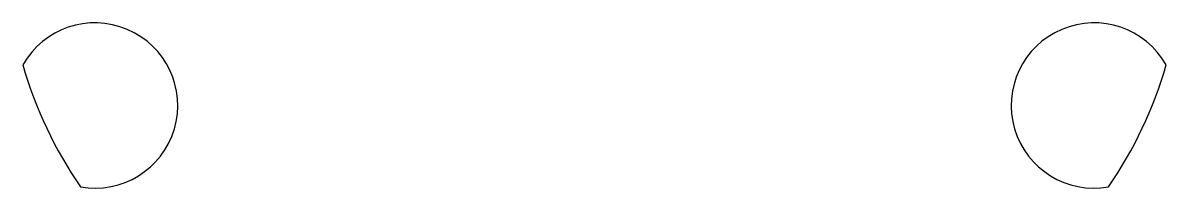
# Model space of a CAD drawing. Header units: millimetres. Extents: x 3.9 to 63.9, y 27 to 35.7.
import ezdxf

# ---------------------------------------------------------------- set-up
doc = ezdxf.new("R2010")
doc.units = ezdxf.units.MM
doc.layers.add('Corte exterior', color=1, linetype='Continuous', true_color=0xff0000)
doc.layers.add('grabado linea medio', color=3, linetype='Continuous', true_color=0x00ff00)

msp = doc.modelspace()

# ---------------------------------------------------------------- linework, layer by layer
at = {"layer": 'Corte exterior'}
for centre, start, end in [((25.072, 39.601), 196.0161, 214.53644), ((42.741, 39.601), 325.46356, 343.9839)]:
    msp.add_arc(centre, 22.037, start, end, dxfattribs=at)
at = {"layer": 'grabado linea medio'}
for centre, start, end in [((7.677, 31.387), 259.94915, 150.60339), ((60.135, 31.387), 29.39661, 280.05085)]:
    msp.add_arc(centre, 4.346, start, end, dxfattribs=at)

doc.saveas('drawing.dxf')
